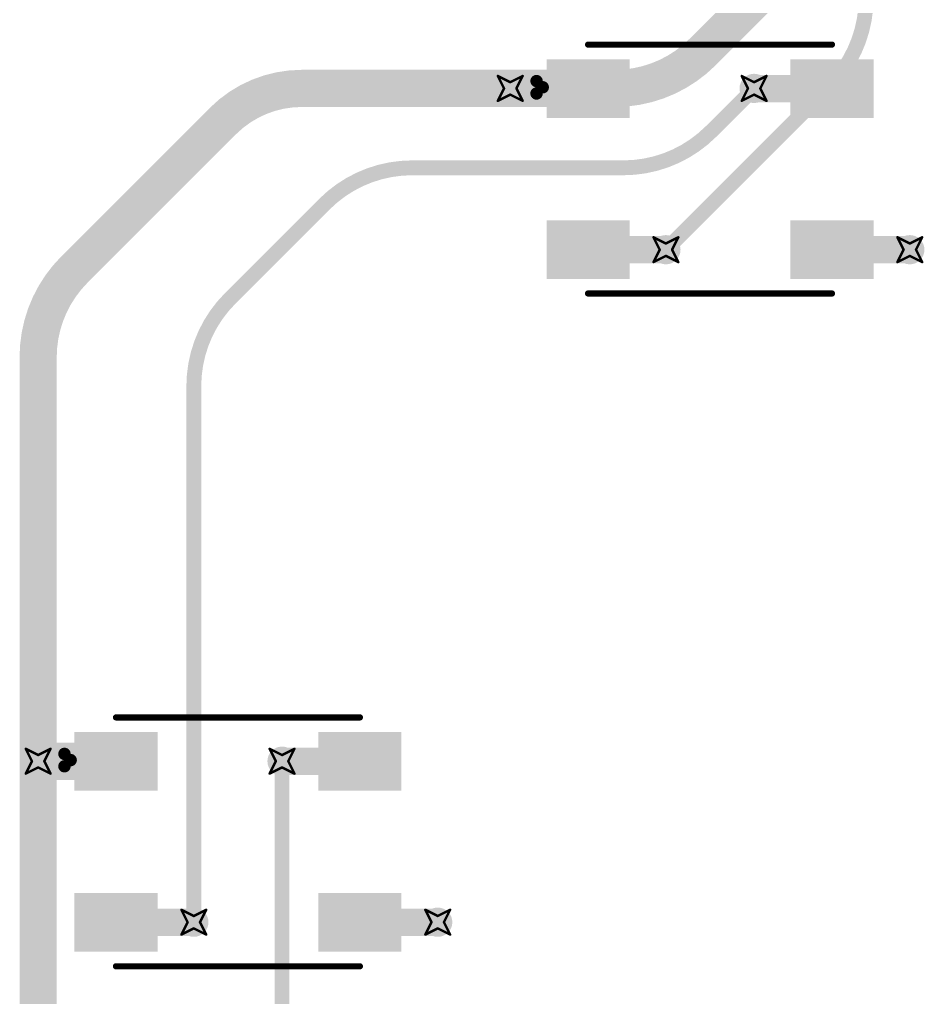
# Model space of a CAD drawing. Header units: inches. Extents: x -11 to 1110, y -7 to 455.
# Drawn here: x 308.07 to 326.62, y 251.05 to 271.09 of the extents above; entities that cross this region are included whole.
import ezdxf

# ---------------------------------------------------------------- set-up
doc = ezdxf.new("R2010")
doc.units = ezdxf.units.IN
for name, color, linetype in [('Bottom Layer', 5, 'Continuous'), ('Drill Drawing', 1, 'Continuous'), ('Top Layer', 1, 'Continuous'), ('Top Overlay', 2, 'Continuous'), ('Top Paste', 8, 'Continuous'), ('Top Solder', 216, 'Continuous'), ('Via Holes', 16, 'Continuous')]:
    doc.layers.add(name, color=color, linetype=linetype)

# ---------------------------------------------------------------- blocks, each defined once
blk = doc.blocks.new('WS2812B_B_W_145')
at = {"layer": 'Top Layer'}
for points in [[(-3.24999985, 2.15000078), (-1.75000031, 2.15000078), (-1.75000031, 1.15000278), (-3.24999985, 1.15000278)], [(3.24999985, 1.15000278), (1.75000031, 1.15000278), (1.75000031, 2.15000078), (3.24999985, 2.15000078)], [(-3.24999985, -1.15000024), (-1.75000031, -1.15000024), (-1.75000031, -2.14999824), (-3.24999985, -2.14999824)], [(1.75000031, -1.15000024), (3.24999985, -1.15000024), (3.24999985, -2.14999824), (1.75000031, -2.14999824)]]:
    blk.add_hatch(color=1, dxfattribs=at).paths.add_polyline_path(points)
at = {"layer": 'Top Paste'}
for points in [[(-3.24999985, 2.15000078), (-1.75000031, 2.15000078), (-1.75000031, 1.15000278), (-3.24999985, 1.15000278)], [(3.24999985, 1.15000278), (1.75000031, 1.15000278), (1.75000031, 2.15000078), (3.24999985, 2.15000078)], [(-3.24999985, -1.15000024), (-1.75000031, -1.15000024), (-1.75000031, -2.14999824), (-3.24999985, -2.14999824)], [(1.75000031, -1.15000024), (3.24999985, -1.15000024), (3.24999985, -2.14999824), (1.75000031, -2.14999824)]]:
    blk.add_hatch(color=8, dxfattribs=at).paths.add_polyline_path(points)
at = {"layer": 'Top Solder'}
for points in [[(-3.35159985, 2.25160078), (-1.64840031, 2.25160078), (-1.64840031, 1.04840278), (-3.35159985, 1.04840278)], [(3.35159985, 1.04840278), (1.64840031, 1.04840278), (1.64840031, 2.25160078), (3.35159985, 2.25160078)], [(-3.35159985, -1.04840024), (-1.64840031, -1.04840024), (-1.64840031, -2.25159824), (-3.35159985, -2.25159824)], [(1.64840031, -1.04840024), (3.35159985, -1.04840024), (3.35159985, -2.25159824), (1.64840031, -2.25159824)]]:
    blk.add_hatch(color=216, dxfattribs=at).paths.add_polyline_path(points)
at = {"layer": 'Top Overlay'}
for points in [[(-2.50000008, 2.55080008, 0.127, 0.127, 0), (2.50000008, 2.55080008, 0.127, 0.127, 0)], [(-3.556, 1.8034, 0.254, 0.254, 0), (-3.429, 1.6764, 0.254, 0.254, 0)], [(-3.556, 1.5494, 0.254, 0.254, 0), (-3.556, 1.8034, 0.254, 0.254, 0)], [(-3.556, 1.5494, 0.254, 0.254, 0), (-3.429, 1.6764, 0.254, 0.254, 0)], [(-2.50000008, -2.55079754, 0.127, 0.127, 0), (2.50000008, -2.55079754, 0.127, 0.127, 0)]]:
    blk.add_lwpolyline(points, format="xyseb", dxfattribs=at)
for points in [[(-2.53175008, 2.55080008, 0.0635, 0.0635, 1), (-2.46825008, 2.55080008, 0.0635, 0.0635, 1)], [(2.46825008, 2.55080008, 0.0635, 0.0635, 1), (2.53175008, 2.55080008, 0.0635, 0.0635, 1)], [(-3.619499999999999, 1.8034, 0.127, 0.127, 1), (-3.4925, 1.8034, 0.127, 0.127, 1)], [(-3.619499999999999, 1.8034, 0.127, 0.127, 1), (-3.4925, 1.8034, 0.127, 0.127, 1)], [(-3.619499999999999, 1.5494, 0.127, 0.127, 1), (-3.4925, 1.5494, 0.127, 0.127, 1)], [(-3.619499999999999, 1.5494, 0.127, 0.127, 1), (-3.4925, 1.5494, 0.127, 0.127, 1)], [(-3.4925, 1.6764, 0.127, 0.127, 1), (-3.3655, 1.6764, 0.127, 0.127, 1)], [(-3.4925, 1.6764, 0.127, 0.127, 1), (-3.3655, 1.6764, 0.127, 0.127, 1)], [(-2.53175008, -2.55079754, 0.0635, 0.0635, 1), (-2.46825008, -2.55079754, 0.0635, 0.0635, 1)], [(2.46825008, -2.55079754, 0.0635, 0.0635, 1), (2.53175008, -2.55079754, 0.0635, 0.0635, 1)]]:
    blk.add_lwpolyline(points, format="xyseb", close=True, dxfattribs=at)
blk = doc.blocks.new('WS2812B_B_W_154')
at = {"layer": 'Top Layer'}
for points in [[(-3.24999985, 2.15000078), (-1.75000031, 2.15000078), (-1.75000031, 1.15000278), (-3.24999985, 1.15000278)], [(3.24999985, 1.15000278), (1.75000031, 1.15000278), (1.75000031, 2.15000078), (3.24999985, 2.15000078)], [(-3.24999985, -1.15000024), (-1.75000031, -1.15000024), (-1.75000031, -2.14999824), (-3.24999985, -2.14999824)], [(1.75000031, -1.15000024), (3.24999985, -1.15000024), (3.24999985, -2.14999824), (1.75000031, -2.14999824)]]:
    blk.add_hatch(color=1, dxfattribs=at).paths.add_polyline_path(points)
at = {"layer": 'Top Paste'}
for points in [[(-3.24999985, 2.15000078), (-1.75000031, 2.15000078), (-1.75000031, 1.15000278), (-3.24999985, 1.15000278)], [(3.24999985, 1.15000278), (1.75000031, 1.15000278), (1.75000031, 2.15000078), (3.24999985, 2.15000078)], [(-3.24999985, -1.15000024), (-1.75000031, -1.15000024), (-1.75000031, -2.14999824), (-3.24999985, -2.14999824)], [(1.75000031, -1.15000024), (3.24999985, -1.15000024), (3.24999985, -2.14999824), (1.75000031, -2.14999824)]]:
    blk.add_hatch(color=8, dxfattribs=at).paths.add_polyline_path(points)
at = {"layer": 'Top Solder'}
for points in [[(-3.35159985, 2.25160078), (-1.64840031, 2.25160078), (-1.64840031, 1.04840278), (-3.35159985, 1.04840278)], [(3.35159985, 1.04840278), (1.64840031, 1.04840278), (1.64840031, 2.25160078), (3.35159985, 2.25160078)], [(-3.35159985, -1.04840024), (-1.64840031, -1.04840024), (-1.64840031, -2.25159824), (-3.35159985, -2.25159824)], [(1.64840031, -1.04840024), (3.35159985, -1.04840024), (3.35159985, -2.25159824), (1.64840031, -2.25159824)]]:
    blk.add_hatch(color=216, dxfattribs=at).paths.add_polyline_path(points)
at = {"layer": 'Top Overlay'}
for points in [[(-2.50000008, 2.55080008, 0.127, 0.127, 0), (2.50000008, 2.55080008, 0.127, 0.127, 0)], [(-3.556, 1.8034, 0.254, 0.254, 0), (-3.429, 1.6764, 0.254, 0.254, 0)], [(-3.556, 1.5494, 0.254, 0.254, 0), (-3.556, 1.8034, 0.254, 0.254, 0)], [(-3.556, 1.5494, 0.254, 0.254, 0), (-3.429, 1.6764, 0.254, 0.254, 0)], [(-2.50000008, -2.55079754, 0.127, 0.127, 0), (2.50000008, -2.55079754, 0.127, 0.127, 0)]]:
    blk.add_lwpolyline(points, format="xyseb", dxfattribs=at)
for points in [[(-2.53175008, 2.55080008, 0.0635, 0.0635, 1), (-2.46825008, 2.55080008, 0.0635, 0.0635, 1)], [(2.46825008, 2.55080008, 0.0635, 0.0635, 1), (2.53175008, 2.55080008, 0.0635, 0.0635, 1)], [(-3.619499999999999, 1.8034, 0.127, 0.127, 1), (-3.4925, 1.8034, 0.127, 0.127, 1)], [(-3.619499999999999, 1.8034, 0.127, 0.127, 1), (-3.4925, 1.8034, 0.127, 0.127, 1)], [(-3.619499999999999, 1.5494, 0.127, 0.127, 1), (-3.4925, 1.5494, 0.127, 0.127, 1)], [(-3.619499999999999, 1.5494, 0.127, 0.127, 1), (-3.4925, 1.5494, 0.127, 0.127, 1)], [(-3.4925, 1.6764, 0.127, 0.127, 1), (-3.3655, 1.6764, 0.127, 0.127, 1)], [(-3.4925, 1.6764, 0.127, 0.127, 1), (-3.3655, 1.6764, 0.127, 0.127, 1)], [(-2.53175008, -2.55079754, 0.0635, 0.0635, 1), (-2.46825008, -2.55079754, 0.0635, 0.0635, 1)], [(2.46825008, -2.55079754, 0.0635, 0.0635, 1), (2.53175008, -2.55079754, 0.0635, 0.0635, 1)]]:
    blk.add_lwpolyline(points, format="xyseb", close=True, dxfattribs=at)

msp = doc.modelspace()

# ---------------------------------------------------------------- hatches: boundary and pattern name
at = {"layer": 'Bottom Layer'}
h = msp.add_hatch(color=5, dxfattribs=at)
edge = h.paths.add_edge_path()
edge.add_arc((318.13176912, 269.6807916), 0.2999994, 0, 360)
h = msp.add_hatch(color=5, dxfattribs=at)
edge = h.paths.add_edge_path()
edge.add_arc((323.13176928, 269.6807916), 0.2999994, 0, 360)
h = msp.add_hatch(color=5, dxfattribs=at)
edge = h.paths.add_edge_path()
edge.add_arc((321.3230302, 266.37400878), 0.2999994, 0, 360)
h = msp.add_hatch(color=5, dxfattribs=at)
edge = h.paths.add_edge_path()
edge.add_arc((326.32303036, 266.37400878), 0.2999994, 0, 360)
h = msp.add_hatch(color=5, dxfattribs=at)
edge = h.paths.add_edge_path()
edge.add_arc((308.45436912, 255.8885916), 0.2999994, 0, 360)
h = msp.add_hatch(color=5, dxfattribs=at)
edge = h.paths.add_edge_path()
edge.add_arc((313.45436928, 255.8885916), 0.2999994, 0, 360)
h = msp.add_hatch(color=5, dxfattribs=at)
edge = h.paths.add_edge_path()
edge.add_arc((311.6456302, 252.58859058), 0.2999994, 0, 360)
h = msp.add_hatch(color=5, dxfattribs=at)
edge = h.paths.add_edge_path()
edge.add_arc((316.64563036, 252.58859058), 0.2999994, 0, 360)
at = {"layer": 'Top Layer'}
h = msp.add_hatch(color=1, dxfattribs=at)
edge = h.paths.add_edge_path()
edge.add_arc((318.13176912, 269.6807916), 0.2999994, 0, 360)
h = msp.add_hatch(color=1, dxfattribs=at)
edge = h.paths.add_edge_path()
edge.add_arc((323.13176928, 269.6807916), 0.2999994, 0, 360)
h = msp.add_hatch(color=1, dxfattribs=at)
edge = h.paths.add_edge_path()
edge.add_arc((321.3230302, 266.37400878), 0.2999994, 0, 360)
h = msp.add_hatch(color=1, dxfattribs=at)
edge = h.paths.add_edge_path()
edge.add_arc((326.32303036, 266.37400878), 0.2999994, 0, 360)
h = msp.add_hatch(color=1, dxfattribs=at)
edge = h.paths.add_edge_path()
edge.add_arc((308.45436912, 255.8885916), 0.2999994, 0, 360)
h = msp.add_hatch(color=1, dxfattribs=at)
edge = h.paths.add_edge_path()
edge.add_arc((313.45436928, 255.8885916), 0.2999994, 0, 360)
h = msp.add_hatch(color=1, dxfattribs=at)
edge = h.paths.add_edge_path()
edge.add_arc((311.6456302, 252.58859058), 0.2999994, 0, 360)
h = msp.add_hatch(color=1, dxfattribs=at)
edge = h.paths.add_edge_path()
edge.add_arc((316.64563036, 252.58859058), 0.2999994, 0, 360)
at = {"layer": 'Via Holes'}
h = msp.add_hatch(color=7, dxfattribs=at)
edge = h.paths.add_edge_path()
edge.add_arc((318.13176912, 269.6807916), 0.1499997, 0, 360)
h = msp.add_hatch(color=7, dxfattribs=at)
edge = h.paths.add_edge_path()
edge.add_arc((323.13176928, 269.6807916), 0.1499997, 0, 360)
h = msp.add_hatch(color=7, dxfattribs=at)
edge = h.paths.add_edge_path()
edge.add_arc((321.3230302, 266.37400878), 0.1499997, 0, 360)
h = msp.add_hatch(color=7, dxfattribs=at)
edge = h.paths.add_edge_path()
edge.add_arc((326.32303036, 266.37400878), 0.1499997, 0, 360)
h = msp.add_hatch(color=7, dxfattribs=at)
edge = h.paths.add_edge_path()
edge.add_arc((308.45436912, 255.8885916), 0.1499997, 0, 360)
h = msp.add_hatch(color=7, dxfattribs=at)
edge = h.paths.add_edge_path()
edge.add_arc((313.45436928, 255.8885916), 0.1499997, 0, 360)
h = msp.add_hatch(color=7, dxfattribs=at)
edge = h.paths.add_edge_path()
edge.add_arc((311.6456302, 252.58859058), 0.1499997, 0, 360)
h = msp.add_hatch(color=7, dxfattribs=at)
edge = h.paths.add_edge_path()
edge.add_arc((316.64563036, 252.58859058), 0.1499997, 0, 360)

# ---------------------------------------------------------------- linework, layer by layer
at = {"layer": 'Bottom Layer'}
for points in [[(322.07394056, 270.42473982, 0.7619999999999999, 0.7619999999999999, 0), (323.46165178, 271.81245104, 0.7619999999999999, 0.7619999999999999, 0)], [(325.42779974, 271.53088188, 0.3048, 0.3048, -0.198912367379658), (324.68385152, 269.7348301, 0.3048, 0.3048, 0)], [(322.07394056, 270.42473982, 0.7619999999999999, 0.7619999999999999, -0.198912367379658), (320.27788878, 269.6807916, 0.7619999999999999, 0.7619999999999999, 0)], [(312.2422, 269.0114, 0.7619999999999999, 0.7619999999999999, -0.198912367379658), (313.85825468, 269.6807916, 0.7619999999999999, 0.7619999999999999, 0)], [(313.85825468, 269.6807916, 0.7619999999999999, 0.7619999999999999, 0), (318.13176912, 269.6807916, 0.7619999999999999, 0.7619999999999999, 0)], [(318.13176912, 269.6807916, 0.7619999999999999, 0.7619999999999999, 0), (320.27788878, 269.6807916, 0.7619999999999999, 0.7619999999999999, 0)], [(321.3230302, 266.37400878, 0.3048, 0.3048, 0), (324.68385152, 269.7348301, 0.3048, 0.3048, 0)], [(322.24772482, 268.79674714, 0.3048, 0.3048, 0), (323.13176928, 269.6807916, 0.3048, 0.3048, 0)], [(309.19831734, 265.96751734, 0.7619999999999999, 0.7619999999999999, 0), (312.2422, 269.0114, 0.7619999999999999, 0.7619999999999999, 0)], [(322.24772482, 268.79674714, 0.3048, 0.3048, -0.198912367379658), (320.4516730399999, 268.05279892, 0.3048, 0.3048, 0)], [(314.3242507, 267.3088507, 0.3048, 0.3048, -0.198912367379658), (316.12030248, 268.05279892, 0.3048, 0.3048, 0)], [(316.12030248, 268.05279892, 0.3048, 0.3048, 0), (320.4516730399999, 268.05279892, 0.3048, 0.3048, 0)], [(312.38957842, 265.37417842, 0.3048, 0.3048, 0), (314.3242507, 267.3088507, 0.3048, 0.3048, 0)], [(308.45436912, 264.17146556, 0.7619999999999999, 0.7619999999999999, -0.198912367379658), (309.19831734, 265.96751734, 0.7619999999999999, 0.7619999999999999, 0)], [(311.6456302, 263.57812664, 0.3048, 0.3048, -0.198912367379658), (312.38957842, 265.37417842, 0.3048, 0.3048, 0)], [(308.45436912, 255.8885916, 0.7619999999999999, 0.7619999999999999, 0), (308.45436912, 264.17146556, 0.7619999999999999, 0.7619999999999999, 0)], [(311.6456302, 252.58859058, 0.3048, 0.3048, 0), (311.6456302, 263.57812664, 0.3048, 0.3048, 0)], [(308.45436912, 248.54647268, 0.7619999999999999, 0.7619999999999999, 0), (308.45436912, 255.8885916, 0.7619999999999999, 0.7619999999999999, 0)], [(313.45436928, 250.31863322, 0.3048, 0.3048, 0), (313.45436928, 255.8885916, 0.3048, 0.3048, 0)]]:
    msp.add_lwpolyline(points, format="xyseb", dxfattribs=at)
for points in [[(321.88344056, 270.42473982, 0.3809999999999999, 0.3809999999999999, 1), (322.26444056, 270.42473982, 0.3809999999999999, 0.3809999999999999, 1)], [(321.88344056, 270.42473982, 0.3809999999999999, 0.3809999999999999, 1), (322.26444056, 270.42473982, 0.3809999999999999, 0.3809999999999999, 1)], [(313.66775468, 269.6807916, 0.3809999999999999, 0.3809999999999999, 1), (314.0487546799999, 269.6807916, 0.3809999999999999, 0.3809999999999999, 1)], [(313.66775468, 269.6807916, 0.3809999999999999, 0.3809999999999999, 1), (314.0487546799999, 269.6807916, 0.3809999999999999, 0.3809999999999999, 1)], [(317.94126912, 269.6807916, 0.3809999999999999, 0.3809999999999999, 1), (318.32226912, 269.6807916, 0.3809999999999999, 0.3809999999999999, 1)], [(317.94126912, 269.6807916, 0.3809999999999999, 0.3809999999999999, 1), (318.32226912, 269.6807916, 0.3809999999999999, 0.3809999999999999, 1)], [(320.08738878, 269.6807916, 0.3809999999999999, 0.3809999999999999, 1), (320.46838878, 269.6807916, 0.3809999999999999, 0.3809999999999999, 1)], [(320.08738878, 269.6807916, 0.3809999999999999, 0.3809999999999999, 1), (320.46838878, 269.6807916, 0.3809999999999999, 0.3809999999999999, 1)], [(323.05556928, 269.6807916, 0.1524, 0.1524, 1), (323.20796928, 269.6807916, 0.1524, 0.1524, 1)], [(324.60765152, 269.7348301, 0.1524, 0.1524, 1), (324.76005152, 269.7348301, 0.1524, 0.1524, 1)], [(324.60765152, 269.7348301, 0.1524, 0.1524, 1), (324.76005152, 269.7348301, 0.1524, 0.1524, 1)], [(312.0517, 269.0114, 0.3809999999999999, 0.3809999999999999, 1), (312.4327, 269.0114, 0.3809999999999999, 0.3809999999999999, 1)], [(312.0517, 269.0114, 0.3809999999999999, 0.3809999999999999, 1), (312.4327, 269.0114, 0.3809999999999999, 0.3809999999999999, 1)], [(322.17152482, 268.79674714, 0.1524, 0.1524, 1), (322.32392482, 268.79674714, 0.1524, 0.1524, 1)], [(322.17152482, 268.79674714, 0.1524, 0.1524, 1), (322.32392482, 268.79674714, 0.1524, 0.1524, 1)], [(316.04410248, 268.05279892, 0.1524, 0.1524, 1), (316.19650248, 268.05279892, 0.1524, 0.1524, 1)], [(316.04410248, 268.05279892, 0.1524, 0.1524, 1), (316.19650248, 268.05279892, 0.1524, 0.1524, 1)], [(320.37547304, 268.05279892, 0.1524, 0.1524, 1), (320.52787304, 268.05279892, 0.1524, 0.1524, 1)], [(320.37547304, 268.05279892, 0.1524, 0.1524, 1), (320.52787304, 268.05279892, 0.1524, 0.1524, 1)], [(314.2480507, 267.3088507, 0.1524, 0.1524, 1), (314.4004507, 267.3088507, 0.1524, 0.1524, 1)], [(314.2480507, 267.3088507, 0.1524, 0.1524, 1), (314.4004507, 267.3088507, 0.1524, 0.1524, 1)], [(321.2468302, 266.37400878, 0.1524, 0.1524, 1), (321.3992302, 266.37400878, 0.1524, 0.1524, 1)], [(309.00781734, 265.96751734, 0.3809999999999999, 0.3809999999999999, 1), (309.3888173399999, 265.96751734, 0.3809999999999999, 0.3809999999999999, 1)], [(309.00781734, 265.96751734, 0.3809999999999999, 0.3809999999999999, 1), (309.3888173399999, 265.96751734, 0.3809999999999999, 0.3809999999999999, 1)], [(312.31337842, 265.37417842, 0.1524, 0.1524, 1), (312.46577842, 265.37417842, 0.1524, 0.1524, 1)], [(312.31337842, 265.37417842, 0.1524, 0.1524, 1), (312.46577842, 265.37417842, 0.1524, 0.1524, 1)], [(308.26386912, 264.17146556, 0.3809999999999999, 0.3809999999999999, 1), (308.64486912, 264.17146556, 0.3809999999999999, 0.3809999999999999, 1)], [(308.26386912, 264.17146556, 0.3809999999999999, 0.3809999999999999, 1), (308.64486912, 264.17146556, 0.3809999999999999, 0.3809999999999999, 1)], [(311.5694302, 263.57812664, 0.1524, 0.1524, 1), (311.7218302, 263.57812664, 0.1524, 0.1524, 1)], [(311.5694302, 263.57812664, 0.1524, 0.1524, 1), (311.7218302, 263.57812664, 0.1524, 0.1524, 1)], [(308.26386912, 255.8885916, 0.3809999999999999, 0.3809999999999999, 1), (308.64486912, 255.8885916, 0.3809999999999999, 0.3809999999999999, 1)], [(308.26386912, 255.8885916, 0.3809999999999999, 0.3809999999999999, 1), (308.64486912, 255.8885916, 0.3809999999999999, 0.3809999999999999, 1)], [(313.37816928, 255.8885916, 0.1524, 0.1524, 1), (313.53056928, 255.8885916, 0.1524, 0.1524, 1)], [(311.5694302, 252.58859058, 0.1524, 0.1524, 1), (311.7218302, 252.58859058, 0.1524, 0.1524, 1)]]:
    msp.add_lwpolyline(points, format="xyseb", close=True, dxfattribs=at)
at = {"layer": 'Drill Drawing'}
for points in [[(317.87776912, 269.9347916, 0.0508, 0.0508, 0), (318.13176912, 269.8077916, 0.0508, 0.0508, 0)], [(317.87776912, 269.9347916, 0.0508, 0.0508, 0), (318.00476912, 269.6807916, 0.0508, 0.0508, 0)], [(318.13176912, 269.8077916, 0.0508, 0.0508, 0), (318.38576912, 269.9347916, 0.0508, 0.0508, 0)], [(318.25876912, 269.6807916, 0.0508, 0.0508, 0), (318.38576912, 269.9347916, 0.0508, 0.0508, 0)], [(322.87776928, 269.9347916, 0.0508, 0.0508, 0), (323.13176928, 269.8077916, 0.0508, 0.0508, 0)], [(322.87776928, 269.9347916, 0.0508, 0.0508, 0), (323.00476928, 269.6807916, 0.0508, 0.0508, 0)], [(323.13176928, 269.8077916, 0.0508, 0.0508, 0), (323.38576928, 269.9347916, 0.0508, 0.0508, 0)], [(323.25876928, 269.6807916, 0.0508, 0.0508, 0), (323.38576928, 269.9347916, 0.0508, 0.0508, 0)], [(317.87776912, 269.4267916, 0.0508, 0.0508, 0), (318.00476912, 269.6807916, 0.0508, 0.0508, 0)], [(318.25876912, 269.6807916, 0.0508, 0.0508, 0), (318.38576912, 269.4267916, 0.0508, 0.0508, 0)], [(322.87776928, 269.4267916, 0.0508, 0.0508, 0), (323.00476928, 269.6807916, 0.0508, 0.0508, 0)], [(323.25876928, 269.6807916, 0.0508, 0.0508, 0), (323.38576928, 269.4267916, 0.0508, 0.0508, 0)], [(317.87776912, 269.4267916, 0.0508, 0.0508, 0), (318.13176912, 269.5537916, 0.0508, 0.0508, 0)], [(318.13176912, 269.5537916, 0.0508, 0.0508, 0), (318.38576912, 269.4267916, 0.0508, 0.0508, 0)], [(322.87776928, 269.4267916, 0.0508, 0.0508, 0), (323.13176928, 269.5537916, 0.0508, 0.0508, 0)], [(323.13176928, 269.5537916, 0.0508, 0.0508, 0), (323.38576928, 269.4267916, 0.0508, 0.0508, 0)], [(321.0690302, 266.62800878, 0.0508, 0.0508, 0), (321.3230302, 266.5010087799999, 0.0508, 0.0508, 0)], [(321.0690302, 266.62800878, 0.0508, 0.0508, 0), (321.1960301999999, 266.37400878, 0.0508, 0.0508, 0)], [(321.3230302, 266.5010087799999, 0.0508, 0.0508, 0), (321.5770302, 266.62800878, 0.0508, 0.0508, 0)], [(321.4500302, 266.37400878, 0.0508, 0.0508, 0), (321.5770302, 266.62800878, 0.0508, 0.0508, 0)], [(326.0690303599999, 266.62800878, 0.0508, 0.0508, 0), (326.32303036, 266.5010087799999, 0.0508, 0.0508, 0)], [(326.0690303599999, 266.62800878, 0.0508, 0.0508, 0), (326.19603036, 266.37400878, 0.0508, 0.0508, 0)], [(326.32303036, 266.5010087799999, 0.0508, 0.0508, 0), (326.57703036, 266.62800878, 0.0508, 0.0508, 0)], [(326.45003036, 266.37400878, 0.0508, 0.0508, 0), (326.57703036, 266.62800878, 0.0508, 0.0508, 0)], [(321.0690302, 266.12000878, 0.0508, 0.0508, 0), (321.1960301999999, 266.37400878, 0.0508, 0.0508, 0)], [(321.0690302, 266.12000878, 0.0508, 0.0508, 0), (321.3230302, 266.24700878, 0.0508, 0.0508, 0)], [(321.3230302, 266.24700878, 0.0508, 0.0508, 0), (321.5770302, 266.12000878, 0.0508, 0.0508, 0)], [(321.4500302, 266.37400878, 0.0508, 0.0508, 0), (321.5770302, 266.12000878, 0.0508, 0.0508, 0)], [(326.0690303599999, 266.12000878, 0.0508, 0.0508, 0), (326.19603036, 266.37400878, 0.0508, 0.0508, 0)], [(326.0690303599999, 266.12000878, 0.0508, 0.0508, 0), (326.32303036, 266.24700878, 0.0508, 0.0508, 0)], [(326.32303036, 266.24700878, 0.0508, 0.0508, 0), (326.57703036, 266.12000878, 0.0508, 0.0508, 0)], [(326.45003036, 266.37400878, 0.0508, 0.0508, 0), (326.57703036, 266.12000878, 0.0508, 0.0508, 0)], [(308.20036912, 256.1425915999999, 0.0508, 0.0508, 0), (308.45436912, 256.0155916, 0.0508, 0.0508, 0)], [(308.20036912, 256.1425915999999, 0.0508, 0.0508, 0), (308.32736912, 255.8885916, 0.0508, 0.0508, 0)], [(308.45436912, 256.0155916, 0.0508, 0.0508, 0), (308.70836912, 256.1425915999999, 0.0508, 0.0508, 0)], [(308.58136912, 255.8885916, 0.0508, 0.0508, 0), (308.70836912, 256.1425915999999, 0.0508, 0.0508, 0)], [(313.20036928, 256.1425915999999, 0.0508, 0.0508, 0), (313.45436928, 256.0155916, 0.0508, 0.0508, 0)], [(313.20036928, 256.1425915999999, 0.0508, 0.0508, 0), (313.32736928, 255.8885916, 0.0508, 0.0508, 0)], [(313.45436928, 256.0155916, 0.0508, 0.0508, 0), (313.7083692799999, 256.1425915999999, 0.0508, 0.0508, 0)], [(313.58136928, 255.8885916, 0.0508, 0.0508, 0), (313.7083692799999, 256.1425915999999, 0.0508, 0.0508, 0)], [(308.20036912, 255.6345916, 0.0508, 0.0508, 0), (308.32736912, 255.8885916, 0.0508, 0.0508, 0)], [(308.58136912, 255.8885916, 0.0508, 0.0508, 0), (308.70836912, 255.6345916, 0.0508, 0.0508, 0)], [(313.20036928, 255.6345916, 0.0508, 0.0508, 0), (313.32736928, 255.8885916, 0.0508, 0.0508, 0)], [(313.58136928, 255.8885916, 0.0508, 0.0508, 0), (313.7083692799999, 255.6345916, 0.0508, 0.0508, 0)], [(308.20036912, 255.6345916, 0.0508, 0.0508, 0), (308.45436912, 255.7615916, 0.0508, 0.0508, 0)], [(308.45436912, 255.7615916, 0.0508, 0.0508, 0), (308.70836912, 255.6345916, 0.0508, 0.0508, 0)], [(313.20036928, 255.6345916, 0.0508, 0.0508, 0), (313.45436928, 255.7615916, 0.0508, 0.0508, 0)], [(313.45436928, 255.7615916, 0.0508, 0.0508, 0), (313.7083692799999, 255.6345916, 0.0508, 0.0508, 0)], [(311.3916302, 252.84259058, 0.0508, 0.0508, 0), (311.6456302, 252.71559058, 0.0508, 0.0508, 0)], [(311.3916302, 252.84259058, 0.0508, 0.0508, 0), (311.5186302, 252.58859058, 0.0508, 0.0508, 0)], [(311.6456302, 252.71559058, 0.0508, 0.0508, 0), (311.8996302, 252.84259058, 0.0508, 0.0508, 0)], [(311.7726302, 252.58859058, 0.0508, 0.0508, 0), (311.8996302, 252.84259058, 0.0508, 0.0508, 0)], [(316.39163036, 252.84259058, 0.0508, 0.0508, 0), (316.64563036, 252.71559058, 0.0508, 0.0508, 0)], [(316.39163036, 252.84259058, 0.0508, 0.0508, 0), (316.51863036, 252.58859058, 0.0508, 0.0508, 0)], [(316.64563036, 252.71559058, 0.0508, 0.0508, 0), (316.89963036, 252.84259058, 0.0508, 0.0508, 0)], [(316.77263036, 252.58859058, 0.0508, 0.0508, 0), (316.89963036, 252.84259058, 0.0508, 0.0508, 0)], [(311.3916302, 252.33459058, 0.0508, 0.0508, 0), (311.5186302, 252.58859058, 0.0508, 0.0508, 0)], [(311.7726302, 252.58859058, 0.0508, 0.0508, 0), (311.8996302, 252.33459058, 0.0508, 0.0508, 0)], [(316.39163036, 252.33459058, 0.0508, 0.0508, 0), (316.51863036, 252.58859058, 0.0508, 0.0508, 0)], [(316.77263036, 252.58859058, 0.0508, 0.0508, 0), (316.89963036, 252.33459058, 0.0508, 0.0508, 0)], [(311.3916302, 252.33459058, 0.0508, 0.0508, 0), (311.6456302, 252.46159058, 0.0508, 0.0508, 0)], [(311.6456302, 252.46159058, 0.0508, 0.0508, 0), (311.8996302, 252.33459058, 0.0508, 0.0508, 0)], [(316.39163036, 252.33459058, 0.0508, 0.0508, 0), (316.64563036, 252.46159058, 0.0508, 0.0508, 0)], [(316.64563036, 252.46159058, 0.0508, 0.0508, 0), (316.89963036, 252.33459058, 0.0508, 0.0508, 0)]]:
    msp.add_lwpolyline(points, format="xyseb", dxfattribs=at)
for points in [[(317.86506912, 269.9347916, 0.0254, 0.0254, 1), (317.89046912, 269.9347916, 0.0254, 0.0254, 1)], [(317.86506912, 269.9347916, 0.0254, 0.0254, 1), (317.89046912, 269.9347916, 0.0254, 0.0254, 1)], [(318.11906912, 269.8077916, 0.0254, 0.0254, 1), (318.14446912, 269.8077916, 0.0254, 0.0254, 1)], [(318.11906912, 269.8077916, 0.0254, 0.0254, 1), (318.14446912, 269.8077916, 0.0254, 0.0254, 1)], [(318.37306912, 269.9347916, 0.0254, 0.0254, 1), (318.39846912, 269.9347916, 0.0254, 0.0254, 1)], [(318.37306912, 269.9347916, 0.0254, 0.0254, 1), (318.39846912, 269.9347916, 0.0254, 0.0254, 1)], [(322.8650692799999, 269.9347916, 0.0254, 0.0254, 1), (322.89046928, 269.9347916, 0.0254, 0.0254, 1)], [(322.8650692799999, 269.9347916, 0.0254, 0.0254, 1), (322.89046928, 269.9347916, 0.0254, 0.0254, 1)], [(323.11906928, 269.8077916, 0.0254, 0.0254, 1), (323.14446928, 269.8077916, 0.0254, 0.0254, 1)], [(323.11906928, 269.8077916, 0.0254, 0.0254, 1), (323.14446928, 269.8077916, 0.0254, 0.0254, 1)], [(323.37306928, 269.9347916, 0.0254, 0.0254, 1), (323.39846928, 269.9347916, 0.0254, 0.0254, 1)], [(323.37306928, 269.9347916, 0.0254, 0.0254, 1), (323.39846928, 269.9347916, 0.0254, 0.0254, 1)], [(317.9920691199999, 269.6807916, 0.0254, 0.0254, 1), (318.01746912, 269.6807916, 0.0254, 0.0254, 1)], [(317.9920691199999, 269.6807916, 0.0254, 0.0254, 1), (318.01746912, 269.6807916, 0.0254, 0.0254, 1)], [(318.24606912, 269.6807916, 0.0254, 0.0254, 1), (318.27146912, 269.6807916, 0.0254, 0.0254, 1)], [(318.24606912, 269.6807916, 0.0254, 0.0254, 1), (318.27146912, 269.6807916, 0.0254, 0.0254, 1)], [(322.99206928, 269.6807916, 0.0254, 0.0254, 1), (323.0174692799999, 269.6807916, 0.0254, 0.0254, 1)], [(322.99206928, 269.6807916, 0.0254, 0.0254, 1), (323.0174692799999, 269.6807916, 0.0254, 0.0254, 1)], [(323.24606928, 269.6807916, 0.0254, 0.0254, 1), (323.27146928, 269.6807916, 0.0254, 0.0254, 1)], [(323.24606928, 269.6807916, 0.0254, 0.0254, 1), (323.27146928, 269.6807916, 0.0254, 0.0254, 1)], [(317.86506912, 269.4267916, 0.0254, 0.0254, 1), (317.89046912, 269.4267916, 0.0254, 0.0254, 1)], [(317.86506912, 269.4267916, 0.0254, 0.0254, 1), (317.89046912, 269.4267916, 0.0254, 0.0254, 1)], [(318.11906912, 269.5537916, 0.0254, 0.0254, 1), (318.14446912, 269.5537916, 0.0254, 0.0254, 1)], [(318.11906912, 269.5537916, 0.0254, 0.0254, 1), (318.14446912, 269.5537916, 0.0254, 0.0254, 1)], [(318.37306912, 269.4267916, 0.0254, 0.0254, 1), (318.39846912, 269.4267916, 0.0254, 0.0254, 1)], [(318.37306912, 269.4267916, 0.0254, 0.0254, 1), (318.39846912, 269.4267916, 0.0254, 0.0254, 1)], [(322.8650692799999, 269.4267916, 0.0254, 0.0254, 1), (322.89046928, 269.4267916, 0.0254, 0.0254, 1)], [(322.8650692799999, 269.4267916, 0.0254, 0.0254, 1), (322.89046928, 269.4267916, 0.0254, 0.0254, 1)], [(323.11906928, 269.5537916, 0.0254, 0.0254, 1), (323.14446928, 269.5537916, 0.0254, 0.0254, 1)], [(323.11906928, 269.5537916, 0.0254, 0.0254, 1), (323.14446928, 269.5537916, 0.0254, 0.0254, 1)], [(323.37306928, 269.4267916, 0.0254, 0.0254, 1), (323.39846928, 269.4267916, 0.0254, 0.0254, 1)], [(323.37306928, 269.4267916, 0.0254, 0.0254, 1), (323.39846928, 269.4267916, 0.0254, 0.0254, 1)], [(321.0563302, 266.62800878, 0.0254, 0.0254, 1), (321.0817302, 266.62800878, 0.0254, 0.0254, 1)], [(321.0563302, 266.62800878, 0.0254, 0.0254, 1), (321.0817302, 266.62800878, 0.0254, 0.0254, 1)], [(321.5643302, 266.62800878, 0.0254, 0.0254, 1), (321.5897302, 266.62800878, 0.0254, 0.0254, 1)], [(321.5643302, 266.62800878, 0.0254, 0.0254, 1), (321.5897302, 266.62800878, 0.0254, 0.0254, 1)], [(326.05633036, 266.62800878, 0.0254, 0.0254, 1), (326.08173036, 266.62800878, 0.0254, 0.0254, 1)], [(326.05633036, 266.62800878, 0.0254, 0.0254, 1), (326.08173036, 266.62800878, 0.0254, 0.0254, 1)], [(326.56433036, 266.62800878, 0.0254, 0.0254, 1), (326.58973036, 266.62800878, 0.0254, 0.0254, 1)], [(326.56433036, 266.62800878, 0.0254, 0.0254, 1), (326.58973036, 266.62800878, 0.0254, 0.0254, 1)], [(321.3103302, 266.5010087799999, 0.0254, 0.0254, 1), (321.3357302, 266.5010087799999, 0.0254, 0.0254, 1)], [(321.3103302, 266.5010087799999, 0.0254, 0.0254, 1), (321.3357302, 266.5010087799999, 0.0254, 0.0254, 1)], [(326.31033036, 266.5010087799999, 0.0254, 0.0254, 1), (326.33573036, 266.5010087799999, 0.0254, 0.0254, 1)], [(326.31033036, 266.5010087799999, 0.0254, 0.0254, 1), (326.33573036, 266.5010087799999, 0.0254, 0.0254, 1)], [(321.1833302, 266.37400878, 0.0254, 0.0254, 1), (321.2087302, 266.37400878, 0.0254, 0.0254, 1)], [(321.1833302, 266.37400878, 0.0254, 0.0254, 1), (321.2087302, 266.37400878, 0.0254, 0.0254, 1)], [(321.3103302, 266.24700878, 0.0254, 0.0254, 1), (321.3357302, 266.24700878, 0.0254, 0.0254, 1)], [(321.3103302, 266.24700878, 0.0254, 0.0254, 1), (321.3357302, 266.24700878, 0.0254, 0.0254, 1)], [(321.4373302, 266.37400878, 0.0254, 0.0254, 1), (321.4627302, 266.37400878, 0.0254, 0.0254, 1)], [(321.4373302, 266.37400878, 0.0254, 0.0254, 1), (321.4627302, 266.37400878, 0.0254, 0.0254, 1)], [(326.18333036, 266.37400878, 0.0254, 0.0254, 1), (326.20873036, 266.37400878, 0.0254, 0.0254, 1)], [(326.18333036, 266.37400878, 0.0254, 0.0254, 1), (326.20873036, 266.37400878, 0.0254, 0.0254, 1)], [(326.31033036, 266.24700878, 0.0254, 0.0254, 1), (326.33573036, 266.24700878, 0.0254, 0.0254, 1)], [(326.31033036, 266.24700878, 0.0254, 0.0254, 1), (326.33573036, 266.24700878, 0.0254, 0.0254, 1)], [(326.43733036, 266.37400878, 0.0254, 0.0254, 1), (326.46273036, 266.37400878, 0.0254, 0.0254, 1)], [(326.43733036, 266.37400878, 0.0254, 0.0254, 1), (326.46273036, 266.37400878, 0.0254, 0.0254, 1)], [(321.0563302, 266.12000878, 0.0254, 0.0254, 1), (321.0817302, 266.12000878, 0.0254, 0.0254, 1)], [(321.0563302, 266.12000878, 0.0254, 0.0254, 1), (321.0817302, 266.12000878, 0.0254, 0.0254, 1)], [(321.5643302, 266.12000878, 0.0254, 0.0254, 1), (321.5897302, 266.12000878, 0.0254, 0.0254, 1)], [(321.5643302, 266.12000878, 0.0254, 0.0254, 1), (321.5897302, 266.12000878, 0.0254, 0.0254, 1)], [(326.05633036, 266.12000878, 0.0254, 0.0254, 1), (326.08173036, 266.12000878, 0.0254, 0.0254, 1)], [(326.05633036, 266.12000878, 0.0254, 0.0254, 1), (326.08173036, 266.12000878, 0.0254, 0.0254, 1)], [(326.56433036, 266.12000878, 0.0254, 0.0254, 1), (326.58973036, 266.12000878, 0.0254, 0.0254, 1)], [(326.56433036, 266.12000878, 0.0254, 0.0254, 1), (326.58973036, 266.12000878, 0.0254, 0.0254, 1)], [(308.18766912, 256.1425915999999, 0.0254, 0.0254, 1), (308.2130691199999, 256.1425915999999, 0.0254, 0.0254, 1)], [(308.18766912, 256.1425915999999, 0.0254, 0.0254, 1), (308.2130691199999, 256.1425915999999, 0.0254, 0.0254, 1)], [(308.44166912, 256.0155916, 0.0254, 0.0254, 1), (308.46706912, 256.0155916, 0.0254, 0.0254, 1)], [(308.44166912, 256.0155916, 0.0254, 0.0254, 1), (308.46706912, 256.0155916, 0.0254, 0.0254, 1)], [(308.69566912, 256.1425915999999, 0.0254, 0.0254, 1), (308.72106912, 256.1425915999999, 0.0254, 0.0254, 1)], [(308.69566912, 256.1425915999999, 0.0254, 0.0254, 1), (308.72106912, 256.1425915999999, 0.0254, 0.0254, 1)], [(313.18766928, 256.1425915999999, 0.0254, 0.0254, 1), (313.21306928, 256.1425915999999, 0.0254, 0.0254, 1)], [(313.18766928, 256.1425915999999, 0.0254, 0.0254, 1), (313.21306928, 256.1425915999999, 0.0254, 0.0254, 1)], [(313.44166928, 256.0155916, 0.0254, 0.0254, 1), (313.46706928, 256.0155916, 0.0254, 0.0254, 1)], [(313.44166928, 256.0155916, 0.0254, 0.0254, 1), (313.46706928, 256.0155916, 0.0254, 0.0254, 1)], [(313.69566928, 256.1425915999999, 0.0254, 0.0254, 1), (313.72106928, 256.1425915999999, 0.0254, 0.0254, 1)], [(313.69566928, 256.1425915999999, 0.0254, 0.0254, 1), (313.72106928, 256.1425915999999, 0.0254, 0.0254, 1)], [(308.31466912, 255.8885916, 0.0254, 0.0254, 1), (308.34006912, 255.8885916, 0.0254, 0.0254, 1)], [(308.31466912, 255.8885916, 0.0254, 0.0254, 1), (308.34006912, 255.8885916, 0.0254, 0.0254, 1)], [(308.56866912, 255.8885916, 0.0254, 0.0254, 1), (308.59406912, 255.8885916, 0.0254, 0.0254, 1)], [(308.56866912, 255.8885916, 0.0254, 0.0254, 1), (308.59406912, 255.8885916, 0.0254, 0.0254, 1)], [(313.31466928, 255.8885916, 0.0254, 0.0254, 1), (313.34006928, 255.8885916, 0.0254, 0.0254, 1)], [(313.31466928, 255.8885916, 0.0254, 0.0254, 1), (313.34006928, 255.8885916, 0.0254, 0.0254, 1)], [(313.56866928, 255.8885916, 0.0254, 0.0254, 1), (313.59406928, 255.8885916, 0.0254, 0.0254, 1)], [(313.56866928, 255.8885916, 0.0254, 0.0254, 1), (313.59406928, 255.8885916, 0.0254, 0.0254, 1)], [(308.18766912, 255.6345916, 0.0254, 0.0254, 1), (308.2130691199999, 255.6345916, 0.0254, 0.0254, 1)], [(308.18766912, 255.6345916, 0.0254, 0.0254, 1), (308.2130691199999, 255.6345916, 0.0254, 0.0254, 1)], [(308.44166912, 255.7615916, 0.0254, 0.0254, 1), (308.46706912, 255.7615916, 0.0254, 0.0254, 1)], [(308.44166912, 255.7615916, 0.0254, 0.0254, 1), (308.46706912, 255.7615916, 0.0254, 0.0254, 1)], [(308.69566912, 255.6345916, 0.0254, 0.0254, 1), (308.72106912, 255.6345916, 0.0254, 0.0254, 1)], [(308.69566912, 255.6345916, 0.0254, 0.0254, 1), (308.72106912, 255.6345916, 0.0254, 0.0254, 1)], [(313.18766928, 255.6345916, 0.0254, 0.0254, 1), (313.21306928, 255.6345916, 0.0254, 0.0254, 1)], [(313.18766928, 255.6345916, 0.0254, 0.0254, 1), (313.21306928, 255.6345916, 0.0254, 0.0254, 1)], [(313.44166928, 255.7615916, 0.0254, 0.0254, 1), (313.46706928, 255.7615916, 0.0254, 0.0254, 1)], [(313.44166928, 255.7615916, 0.0254, 0.0254, 1), (313.46706928, 255.7615916, 0.0254, 0.0254, 1)], [(313.69566928, 255.6345916, 0.0254, 0.0254, 1), (313.72106928, 255.6345916, 0.0254, 0.0254, 1)], [(313.69566928, 255.6345916, 0.0254, 0.0254, 1), (313.72106928, 255.6345916, 0.0254, 0.0254, 1)], [(311.3789302, 252.84259058, 0.0254, 0.0254, 1), (311.4043302, 252.84259058, 0.0254, 0.0254, 1)], [(311.3789302, 252.84259058, 0.0254, 0.0254, 1), (311.4043302, 252.84259058, 0.0254, 0.0254, 1)], [(311.8869302, 252.84259058, 0.0254, 0.0254, 1), (311.9123302, 252.84259058, 0.0254, 0.0254, 1)], [(311.8869302, 252.84259058, 0.0254, 0.0254, 1), (311.9123302, 252.84259058, 0.0254, 0.0254, 1)], [(316.37893036, 252.84259058, 0.0254, 0.0254, 1), (316.40433036, 252.84259058, 0.0254, 0.0254, 1)], [(316.37893036, 252.84259058, 0.0254, 0.0254, 1), (316.40433036, 252.84259058, 0.0254, 0.0254, 1)], [(316.88693036, 252.84259058, 0.0254, 0.0254, 1), (316.9123303599999, 252.84259058, 0.0254, 0.0254, 1)], [(316.88693036, 252.84259058, 0.0254, 0.0254, 1), (316.9123303599999, 252.84259058, 0.0254, 0.0254, 1)], [(311.5059302, 252.58859058, 0.0254, 0.0254, 1), (311.5313302, 252.58859058, 0.0254, 0.0254, 1)], [(311.5059302, 252.58859058, 0.0254, 0.0254, 1), (311.5313302, 252.58859058, 0.0254, 0.0254, 1)], [(311.6329302, 252.71559058, 0.0254, 0.0254, 1), (311.6583302, 252.71559058, 0.0254, 0.0254, 1)], [(311.6329302, 252.71559058, 0.0254, 0.0254, 1), (311.6583302, 252.71559058, 0.0254, 0.0254, 1)], [(311.7599302, 252.58859058, 0.0254, 0.0254, 1), (311.7853302, 252.58859058, 0.0254, 0.0254, 1)], [(311.7599302, 252.58859058, 0.0254, 0.0254, 1), (311.7853302, 252.58859058, 0.0254, 0.0254, 1)], [(316.50593036, 252.58859058, 0.0254, 0.0254, 1), (316.53133036, 252.58859058, 0.0254, 0.0254, 1)], [(316.50593036, 252.58859058, 0.0254, 0.0254, 1), (316.53133036, 252.58859058, 0.0254, 0.0254, 1)], [(316.63293036, 252.71559058, 0.0254, 0.0254, 1), (316.65833036, 252.71559058, 0.0254, 0.0254, 1)], [(316.63293036, 252.71559058, 0.0254, 0.0254, 1), (316.65833036, 252.71559058, 0.0254, 0.0254, 1)], [(316.75993036, 252.58859058, 0.0254, 0.0254, 1), (316.78533036, 252.58859058, 0.0254, 0.0254, 1)], [(316.75993036, 252.58859058, 0.0254, 0.0254, 1), (316.78533036, 252.58859058, 0.0254, 0.0254, 1)], [(311.6329302, 252.46159058, 0.0254, 0.0254, 1), (311.6583302, 252.46159058, 0.0254, 0.0254, 1)], [(311.6329302, 252.46159058, 0.0254, 0.0254, 1), (311.6583302, 252.46159058, 0.0254, 0.0254, 1)], [(316.63293036, 252.46159058, 0.0254, 0.0254, 1), (316.65833036, 252.46159058, 0.0254, 0.0254, 1)], [(316.63293036, 252.46159058, 0.0254, 0.0254, 1), (316.65833036, 252.46159058, 0.0254, 0.0254, 1)], [(311.3789302, 252.33459058, 0.0254, 0.0254, 1), (311.4043302, 252.33459058, 0.0254, 0.0254, 1)], [(311.3789302, 252.33459058, 0.0254, 0.0254, 1), (311.4043302, 252.33459058, 0.0254, 0.0254, 1)], [(311.8869302, 252.33459058, 0.0254, 0.0254, 1), (311.9123302, 252.33459058, 0.0254, 0.0254, 1)], [(311.8869302, 252.33459058, 0.0254, 0.0254, 1), (311.9123302, 252.33459058, 0.0254, 0.0254, 1)], [(316.37893036, 252.33459058, 0.0254, 0.0254, 1), (316.40433036, 252.33459058, 0.0254, 0.0254, 1)], [(316.37893036, 252.33459058, 0.0254, 0.0254, 1), (316.40433036, 252.33459058, 0.0254, 0.0254, 1)], [(316.88693036, 252.33459058, 0.0254, 0.0254, 1), (316.9123303599999, 252.33459058, 0.0254, 0.0254, 1)], [(316.88693036, 252.33459058, 0.0254, 0.0254, 1), (316.9123303599999, 252.33459058, 0.0254, 0.0254, 1)]]:
    msp.add_lwpolyline(points, format="xyseb", close=True, dxfattribs=at)
at = {"layer": 'Top Layer'}
for points in [[(318.13176912, 269.6774007, 0.7619999999999999, 0.7619999999999999, 0), (319.72739966, 269.6774007, 0.7619999999999999, 0.7619999999999999, 0)], [(323.13176928, 269.6774007, 0.5588, 0.5588, 0), (324.72739982, 269.6774007, 0.5588, 0.5588, 0)], [(319.72739966, 266.37739968, 0.5588, 0.5588, 0), (321.3230302, 266.37739968, 0.5588, 0.5588, 0)], [(324.72739982, 266.37739968, 0.5588, 0.5588, 0), (326.32303036, 266.37739968, 0.5588, 0.5588, 0)], [(308.45436912, 255.8852007, 0.7619999999999999, 0.7619999999999999, 0), (310.04999966, 255.8852007, 0.7619999999999999, 0.7619999999999999, 0)], [(313.45436928, 255.8852007, 0.5588, 0.5588, 0), (315.04999982, 255.8852007, 0.5588, 0.5588, 0)], [(310.04999966, 252.58519968, 0.5588, 0.5588, 0), (311.6456302, 252.58519968, 0.5588, 0.5588, 0)], [(315.04999982, 252.58519968, 0.5588, 0.5588, 0), (316.64563036, 252.58519968, 0.5588, 0.5588, 0)]]:
    msp.add_lwpolyline(points, format="xyseb", dxfattribs=at)
for points in [[(317.94126912, 269.6774007, 0.3809999999999999, 0.3809999999999999, 1), (318.32226912, 269.6774007, 0.3809999999999999, 0.3809999999999999, 1)], [(319.53689966, 269.6774007, 0.3809999999999999, 0.3809999999999999, 1), (319.91789966, 269.6774007, 0.3809999999999999, 0.3809999999999999, 1)], [(322.99206928, 269.6774007, 0.2794, 0.2794, 1), (323.27146928, 269.6774007, 0.2794, 0.2794, 1)], [(324.58769982, 269.6774007, 0.2794, 0.2794, 1), (324.86709982, 269.6774007, 0.2794, 0.2794, 1)], [(319.58769966, 266.37739968, 0.2794, 0.2794, 1), (319.86709966, 266.37739968, 0.2794, 0.2794, 1)], [(321.1833302, 266.37739968, 0.2794, 0.2794, 1), (321.4627302, 266.37739968, 0.2794, 0.2794, 1)], [(324.58769982, 266.37739968, 0.2794, 0.2794, 1), (324.86709982, 266.37739968, 0.2794, 0.2794, 1)], [(326.18333036, 266.37739968, 0.2794, 0.2794, 1), (326.46273036, 266.37739968, 0.2794, 0.2794, 1)], [(308.26386912, 255.8852007, 0.3809999999999999, 0.3809999999999999, 1), (308.64486912, 255.8852007, 0.3809999999999999, 0.3809999999999999, 1)], [(309.85949966, 255.8852007, 0.3809999999999999, 0.3809999999999999, 1), (310.24049966, 255.8852007, 0.3809999999999999, 0.3809999999999999, 1)], [(313.31466928, 255.8852007, 0.2794, 0.2794, 1), (313.59406928, 255.8852007, 0.2794, 0.2794, 1)], [(314.91029982, 255.8852007, 0.2794, 0.2794, 1), (315.18969982, 255.8852007, 0.2794, 0.2794, 1)], [(309.91029966, 252.58519968, 0.2794, 0.2794, 1), (310.18969966, 252.58519968, 0.2794, 0.2794, 1)], [(311.5059302, 252.58519968, 0.2794, 0.2794, 1), (311.7853302, 252.58519968, 0.2794, 0.2794, 1)], [(314.91029982, 252.58519968, 0.2794, 0.2794, 1), (315.18969982, 252.58519968, 0.2794, 0.2794, 1)], [(316.50593036, 252.58519968, 0.2794, 0.2794, 1), (316.78533036, 252.58519968, 0.2794, 0.2794, 1)]]:
    msp.add_lwpolyline(points, format="xyseb", close=True, dxfattribs=at)

# ---------------------------------------------------------------- block references
for name, p in [('WS2812B_B_W_145', (322.22739974, 268.02739892)), ('WS2812B_B_W_154', (312.54999974, 254.23519892))]:
    msp.add_blockref(name, p)

doc.saveas('drawing.dxf')
